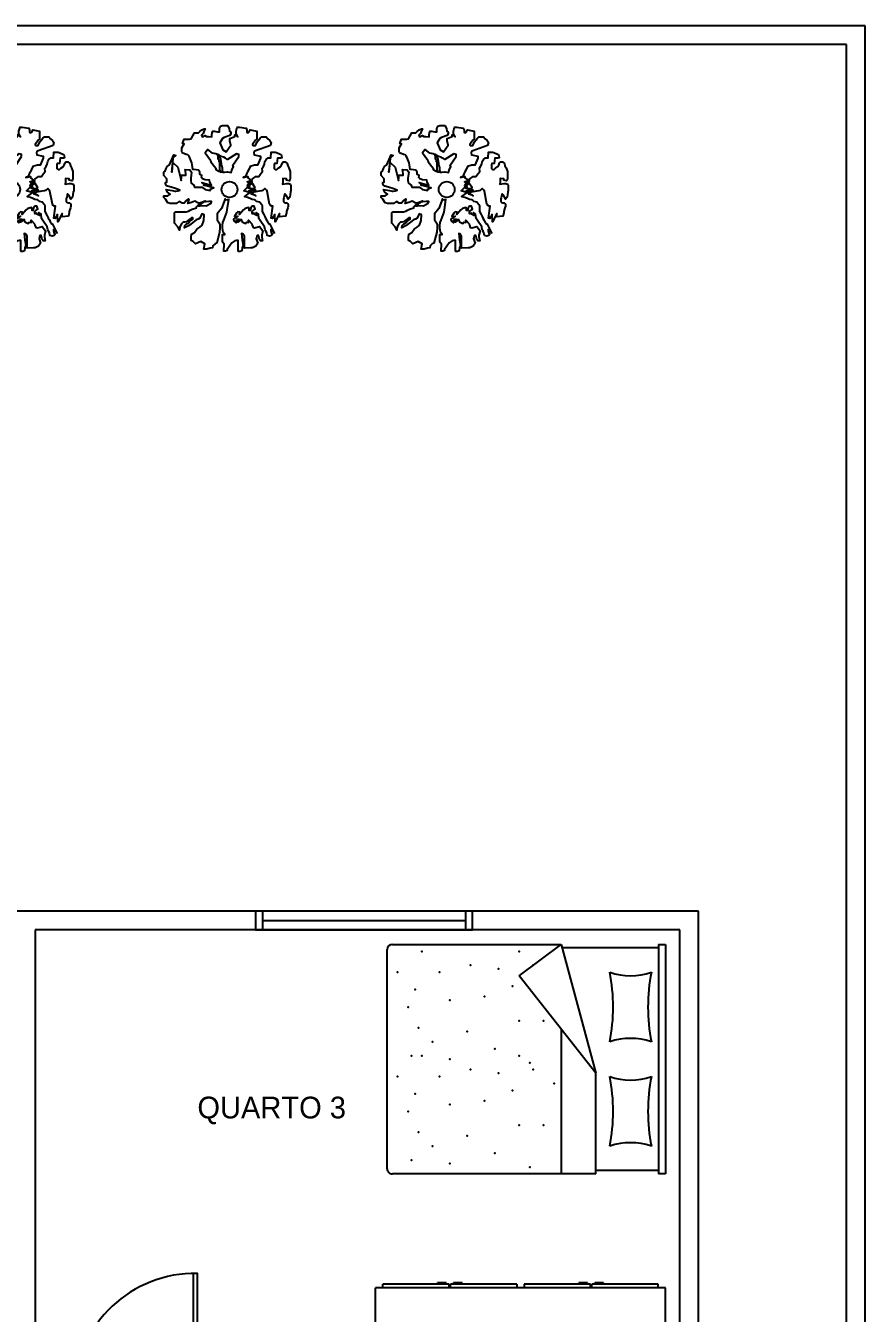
# Model space of a CAD drawing. Header units: millimetres. Extents: x 10 to 172, y 10 to 32.
# Drawn here: x 46.7 to 52.5, y 23.11 to 32 of the extents above; entities that cross this region are included whole.
import ezdxf

# ---------------------------------------------------------------- set-up
doc = ezdxf.new("R2010")
doc.units = ezdxf.units.MM
for name, color, linetype in [('Janelas e Portas', 6, 'Continuous'), ('Moveis e Auto.', 4, 'Continuous'), ('Paredes', 7, 'Continuous'), ('Plantas', 109, 'Continuous'), ('Terreno', 1, 'Continuous'), ('Texto', 7, 'Continuous')]:
    doc.layers.add(name, color=color, linetype=linetype)
doc.styles.add('texto', font='')
doc.styles.get('texto').set_extended_font_data('Century Gothic')

# ---------------------------------------------------------------- blocks, each defined once
blk = doc.blocks.new('cama_cas_6')
for p, q in [((-0.792, -0.048), (-0.792, 0)), ((-0.792, 0), (0.792, 0)), ((-0.792, -0.048), (0.792, -0.048)), ((-0.768, -0.048), (-0.768, -0.7135)), ((0.768, -0.048), (0.768, -0.48)), ((0.792, 0), (0.792, -0.048)), ((-0.792, -0.72), (0.096, -0.48)), ((0.096, -0.48), (-0.576, -1.008)), ((0.792, -0.48), (0.096, -0.48)), ((0.792, -0.48), (0.792, -1.884)), ((-0.576, -1.008), (-0.792, -0.72)), ((-0.792, -1.884), (-0.792, -0.72)), ((-0.2095, -0.72), (0.792, -0.72)), ((0.756, -1.92), (-0.756, -1.92))]:
    blk.add_line(p, q)
for centre, radius, start, end in [((-0.36, 1.092), 1.212, 258.57881, 281.42119), ((-1.02, -0.24), 0.444, 341.07536, 18.92464), ((0.3, -0.24), 0.444, 161.07536, 198.92464), ((-0.3, -0.24), 0.444, 341.07536, 18.92464), ((0.36, 1.092), 1.212, 258.57881, 281.42119), ((1.02, -0.24), 0.444, 161.07536, 198.92464), ((-0.36, -1.572), 1.212, 78.57881, 101.42119), ((0.36, -1.572), 1.212, 78.57881, 101.42119), ((-0.756, -1.884), 0.036, 180, 270), ((0.756, -1.884), 0.036, 270, 0)]:
    blk.add_arc(centre, radius, start, end)
for p in [(0.168, -0.768), (-0.264, -0.84), (-0.264, -0.84), (0.456, -0.84), (-0.648, -0.912), (-0.648, -0.912), (0.024, -0.936), (0.072, -0.912), (0.744, -0.936), (-0.744, -1.008), (-0.504, -1.056), (-0.264, -1.008), (-0.024, -1.008), (0.216, -1.056), (0.456, -1.008), (-0.624, -1.152), (0.096, -1.152), (-0.072, -1.176), (0.648, -1.176), (-0.432, -1.248), (0.288, -1.248), (-0.648, -1.344), (-0.192, -1.368), (0.072, -1.344), (0.528, -1.368), (-0.408, -1.488), (0, -1.488), (0.312, -1.488), (0.72, -1.488), (-0.6, -1.56), (0.12, -1.56), (-0.744, -1.68), (-0.12, -1.608), (-0.024, -1.68), (0.6, -1.608), (-0.48, -1.728), (-0.36, -1.776), (-0.216, -1.704), (-0.024, -1.752), (0.24, -1.728), (0.36, -1.776), (0.504, -1.704), (0.696, -1.752), (-0.6, -1.848), (0.12, -1.848)]:
    blk.add_point(p)
blk = doc.blocks.new('Armario')
for p, q in [((-0.0178, -0.0215), (-0.0178, -0.6215)), ((-0.0178, -0.0215), (1.9822, -0.0215)), ((1.9822, -0.0215), (1.9822, -0.6215)), ((-0.0178, -0.6215), (1.9822, -0.6215)), ((0.0322, -0.6215), (0.0322, -0.6465)), ((0.4897, -0.6215), (0.4897, -0.6465)), ((0.4997, -0.6215), (0.4997, -0.6465)), ((0.9572, -0.6465), (0.9572, -0.6215)), ((1.0072, -0.6465), (1.0072, -0.6215)), ((1.4647, -0.6215), (1.4647, -0.6465)), ((1.4747, -0.6215), (1.4747, -0.6465)), ((1.9322, -0.6215), (1.9322, -0.6465)), ((0.0322, -0.6465), (0.4897, -0.6465)), ((0.4097, -0.6465), (0.4097, -0.6565)), ((0.4097, -0.6565), (0.4697, -0.6565)), ((0.4697, -0.6465), (0.4697, -0.6565)), ((0.4997, -0.6465), (0.9572, -0.6465)), ((0.5197, -0.6465), (0.5197, -0.6565)), ((0.5197, -0.6565), (0.5797, -0.6565)), ((0.5797, -0.6465), (0.5797, -0.6565)), ((1.0072, -0.6465), (1.4647, -0.6465)), ((1.3847, -0.6465), (1.3847, -0.6565)), ((1.3847, -0.6565), (1.4447, -0.6565)), ((1.4447, -0.6465), (1.4447, -0.6565)), ((1.4747, -0.6465), (1.9322, -0.6465)), ((1.4947, -0.6465), (1.4947, -0.6565)), ((1.4947, -0.6565), (1.5547, -0.6565)), ((1.5547, -0.6465), (1.5547, -0.6565))]:
    blk.add_line(p, q)
blk = doc.blocks.new('Veget_70')
at = {"color": 74}
for points in [[(0.3034, -0.2956), (0.2949, -0.2842), (0.2892, -0.2728), (0.2778, -0.27), (0.2778, -0.2757), (0.2835, -0.2956), (0.2892, -0.3013), (0.2835, -0.3098), (0.2692, -0.3155), (0.2524, -0.3093), (0.2495, -0.2922), (0.2438, -0.2808), (0.2381, -0.2723), (0.235, -0.25), (0.2037, -0.2073), (0.1951, -0.1931), (0.192, -0.1641), (0.1778, -0.1527), (0.1778, -0.1584), (0.1806, -0.1726), (0.1806, -0.1726), (0.1635, -0.1641), (0.1635, -0.1555), (0.1524, -0.1618), (0.1495, -0.1532), (0.1495, -0.1447), (0.1552, -0.139), (0.1695, -0.1276), (0.1638, -0.1077), (0.1581, -0.1077), (0.1495, -0.1077), (0.141, -0.1191), (0.1381, -0.1333), (0.1381, -0.139), (0.1296, -0.139), (0.1296, -0.1276), (0.1267, -0.1162), (0.1011, -0.1247), (0.0897, -0.1333), (0.0612, -0.1646), (0.064, -0.1504), (0.0498, -0.1475), (0.0412, -0.1561), (0.027, -0.1788), (0.0512, -0.1778), (0.0198, -0.1978), (0.0227, -0.2092), (0.0284, -0.2149), (0.0398, -0.2234), (0.0426, -0.1978), (0.054, -0.1978), (0.0597, -0.1978), (0.0768, -0.2006), (0.0498, -0.2187), (0.0498, -0.2073), (0.0555, -0.2045), (0.0726, -0.2016), (0.0801, -0.2172), (0.0886, -0.22), (0.1029, -0.2286), (0.1096, -0.2187), (0.1239, -0.2216), (0.1239, -0.2045), (0.1467, -0.2301), (0.1495, -0.2386), (0.1552, -0.2557), (0.1666, -0.2586), (0.2006, -0.2488), (0.2223, -0.2785), (0.2151, -0.307), (0.2151, -0.3184), (0.2179, -0.3383), (0.2208, -0.3468), (0.2065, -0.3468), (0.2008, -0.3383), (0.1923, -0.3098), (0.1837, -0.3098), (0.178, -0.3326), (0.1894, -0.3639), (0.1752, -0.3839), (0.1524, -0.3953), (0.141, -0.3953), (0.0954, -0.3981), (0.0954, -0.3639), (0.0954, -0.3497), (0.0954, -0.3383), (0.0954, -0.3155), (0.084, -0.2984), (0.0754, -0.2956), (0.0811, -0.3412), (0.0868, -0.3782), (0.0811, -0.3953), (0.0783, -0.4152), (0.0669, -0.4209), (0.0555, -0.4209), (0.0526, -0.418), (0.0526, -0.4066), (0.0526, -0.3924), (0.0526, -0.3782), (0.0526, -0.3525), (0.0526, -0.344), (0.0412, -0.344), (0.0298, -0.3468), (0.0099, -0.3611), (-0.0227, -0.406), (-0.0227, -0.4146), (-0.0341, -0.4174), (-0.0455, -0.4174), (-0.0443, -0.3696), (-0.05, -0.3611), (-0.0557, -0.3497), (-0.0557, -0.3355), (-0.0557, -0.3155), (-0.0557, -0.3041), (-0.0471, -0.3041), (-0.0386, -0.3041), (-0.05, -0.2871), (-0.0528, -0.2728), (-0.0557, -0.2557), (-0.0557, -0.2415), (-0.0528, -0.2216), (-0.0471, -0.2045), (-0.0257, -0.15), (-0.0228, -0.1329), (-0.0128, -0.063), (-0.0343, -0.0662), (-0.0371, -0.0577), (-0.0614, -0.1247), (-0.0931, -0.16), (-0.0931, -0.1828), (-0.0931, -0.2027), (-0.0728, -0.2301), (-0.0728, -0.2586), (-0.0756, -0.2871), (-0.0956, -0.3639), (-0.107, -0.3668), (-0.1212, -0.381), (-0.1241, -0.3953), (-0.1412, -0.3981), (-0.1639, -0.4038), (-0.1839, -0.4038), (-0.1771, -0.368), (-0.2056, -0.3509), (-0.2409, -0.3668), (-0.258, -0.3525), (-0.2722, -0.344), (-0.2722, -0.3241), (-0.2694, -0.3013), (-0.2494, -0.2899), (-0.2323, -0.2671), (-0.2124, -0.2529), (-0.1953, -0.2386), (-0.1839, -0.2073), (-0.181, -0.1675), (-0.1981, -0.1618), (-0.2124, -0.1902), (-0.2238, -0.1988), (-0.238, -0.2016), (-0.2865, -0.2415), (-0.3178, -0.2586), (-0.315, -0.2415), (-0.3036, -0.2301), (-0.2865, -0.2216), (-0.2836, -0.213), (-0.2608, -0.1988), (-0.2608, -0.1874), (-0.2694, -0.1874), (-0.3064, -0.2159), (-0.3178, -0.2187), (-0.3264, -0.2187), (-0.3378, -0.2301), (-0.3492, -0.25), (-0.352, -0.2728), (-0.3634, -0.25), (-0.3862, -0.2244), (-0.3862, -0.2045), (-0.3862, -0.1703), (-0.3862, -0.1532), (-0.3777, -0.1475), (-0.3378, -0.1475), (-0.3207, -0.1475), (-0.3064, -0.1475), (-0.2893, -0.1418), (-0.2779, -0.1361), (-0.2637, -0.1276), (-0.2352, -0.1191), (-0.2352, -0.1134), (-0.2238, -0.102), (-0.2124, -0.0934), (-0.2038, -0.082), (-0.181, -0.0735), (-0.1753, -0.0706), (-0.223, -0.1066), (-0.2088, -0.1066), (-0.2002, -0.1037), (-0.1689, -0.1066), (-0.1347, -0.0867), (-0.1318, -0.0753), (-0.1489, -0.0753), (-0.1746, -0.0781), (-0.2202, -0.0867), (-0.2466, -0.0735), (-0.2694, -0.082), (-0.295, -0.0906), (-0.2865, -0.0621), (-0.2893, -0.0564), (-0.3064, -0.0678), (-0.3093, -0.0735), (-0.3207, -0.0877), (-0.3349, -0.0877), (-0.3549, -0.0763), (-0.3748, -0.0906), (-0.3891, -0.0906), (-0.3948, -0.0906), (-0.4062, -0.0906), (-0.4176, -0.0906), (-0.4318, -0.0849), (-0.4489, -0.0593), (-0.4603, -0.0479), (-0.4603, -0.0393), (-0.4603, -0.0365), (-0.4318, -0.0365), (-0.4176, -0.0251), (-0.4347, -0.0108), (-0.4432, 0.0062), (-0.4033, 0.0005), (-0.3834, -0.0052), (-0.3777, -0.0052), (-0.3634, -0.0023), (-0.3492, 0.0034), (-0.3606, 0.0062), (-0.3805, 0.0148), (-0.409, 0.0233), (-0.4347, 0.029), (-0.4432, 0.0376), (-0.4489, 0.0461), (-0.4489, 0.0546), (-0.4404, 0.0575), (-0.4404, 0.0803), (-0.4603, 0.103), (-0.4603, 0.1258), (-0.4518, 0.1344), (-0.4432, 0.1515), (-0.4375, 0.1657), (-0.4204, 0.1771), (-0.3922, 0.2466), (-0.3779, 0.2409), (-0.3979, 0.2238), (-0.4062, 0.1258), (-0.3979, 0.1925), (-0.3637, 0.1612), (-0.3406, 0.0689), (-0.3378, 0.0888), (-0.3406, 0.1059), (-0.3292, 0.1059), (-0.3093, 0.1059), (-0.3093, 0.1173), (-0.3121, 0.1458), (-0.2808, 0.1429), (-0.2694, 0.1258), (-0.2751, 0.086), (-0.2751, 0.0689), (-0.2722, 0.0518), (-0.2523, 0.0376), (-0.2494, 0.0233), (-0.238, 0.0233), (-0.197, 0.0233), (-0.1742, 0.0062), (-0.14, 0.0005), (-0.1401, 0.0062), (-0.123, 0.0176), (-0.1144, 0.0176), (-0.1869, 0.0359), (-0.1784, 0.0359), (-0.1983, 0.0559), (-0.1344, 0.0376), (-0.1314, 0.0376), (-0.1428, 0.0575), (-0.1457, 0.0717), (-0.1742, 0.0746), (-0.1941, 0.0803), (-0.1998, 0.0888), (-0.1981, 0.103), (-0.2124, 0.1116), (-0.2124, 0.1258), (-0.2209, 0.1401), (-0.2523, 0.1458), (-0.2608, 0.1458), (-0.2637, 0.1771), (-0.2665, 0.1913), (-0.2808, 0.2255), (-0.2865, 0.2369), (-0.295, 0.2454), (-0.3064, 0.2483), (-0.3336, 0.2612), (-0.3364, 0.2698), (-0.3364, 0.284), (-0.3364, 0.2954), (-0.3207, 0.3223), (-0.3321, 0.3251), (-0.3235, 0.3422), (-0.3207, 0.3536), (-0.2836, 0.3536), (-0.2722, 0.3565), (-0.2494, 0.3992), (-0.2209, 0.3992), (-0.2124, 0.4077), (-0.1981, 0.4191), (-0.181, 0.4248), (-0.1753, 0.4248), (-0.1839, 0.4077), (-0.1896, 0.3935), (-0.201, 0.3821), (-0.1924, 0.3707), (-0.1782, 0.3793), (-0.1668, 0.3736), (-0.1525, 0.3736), (-0.1298, 0.3707), (-0.1298, 0.3821), (-0.1269, 0.3992), (-0.1212, 0.4106), (-0.1098, 0.4106), (-0.1013, 0.4077), (-0.0899, 0.4049), (-0.0756, 0.4049), (-0.0756, 0.4163), (-0.0756, 0.4248), (-0.0728, 0.4362), (-0.0699, 0.4447), (-0.0557, 0.4476), (-0.0443, 0.4476), (-0.0215, 0.4476), (-0.0101, 0.4277), (-0.0072, 0.4106), (0.0013, 0.402), (0.0013, 0.3906), (-0.0044, 0.3793), (-0.0443, 0.365), (-0.0557, 0.3593), (-0.0728, 0.328), (-0.0528, 0.2814), (-0.03, 0.2672), (0.0013, 0.3134), (-0.0044, 0.3419), (-0.0044, 0.3589), (0.0184, 0.3675), (0.0298, 0.3732), (0.0298, 0.3846), (0.0498, 0.3707), (0.0384, 0.3935), (0.0384, 0.4106), (0.0469, 0.4362), (0.0612, 0.4362), (0.1068, 0.4305), (0.1125, 0.4163), (0.1125, 0.4077), (0.1125, 0.402), (0.121, 0.3992), (0.1296, 0.4049), (0.1353, 0.4191), (0.1809, 0.4106), (0.1809, 0.3963), (0.1809, 0.365), (0.1809, 0.3536), (0.1723, 0.3479), (0.1524, 0.3166), (0.1552, 0.3109), (0.1723, 0.3109), (0.1837, 0.3365), (0.1951, 0.3508), (0.2037, 0.3622), (0.2151, 0.3707), (0.2464, 0.3707), (0.2578, 0.3565), (0.2721, 0.3451), (0.2806, 0.3308), (0.2749, 0.3109), (0.1723, 0.2739), (0.1638, 0.2682), (0.1609, 0.2597), (0.1638, 0.2454), (0.2065, 0.2369), (0.2065, 0.2226), (0.1866, 0.1742), (0.1666, 0.1742), (0.1353, 0.1657), (0.1239, 0.1401), (0.1182, 0.1287), (0.1125, 0.1201), (0.1039, 0.0974), (0.0868, 0.0888), (0.1183, 0.0967), (0.1183, 0.0882), (0.1501, 0.0657), (0.1415, 0.0628), (0.1684, 0.0207), (0.1472, 0.0486), (0.1155, 0.0597), (0.1269, 0.0654), (0.1383, 0.0683), (0.1153, 0.0319), (0.1267, 0.0319), (0.141, 0.0433), (0.1438, 0.0603), (0.1495, 0.0774), (0.1752, 0.0974), (0.1944, 0.097), (0.2087, 0.1169), (0.2201, 0.1311), (0.2179, 0.1543), (0.2265, 0.1657), (0.235, 0.1828), (0.2379, 0.1999), (0.2464, 0.2141), (0.2607, 0.2255), (0.2778, 0.2255), (0.2806, 0.2654), (0.2977, 0.2654), (0.3091, 0.2654), (0.3177, 0.2625), (0.3433, 0.2511), (0.349, 0.2483), (0.3519, 0.2397), (0.3547, 0.2255), (0.3462, 0.2226), (0.3319, 0.2226), (0.3234, 0.2226), (0.3205, 0.1856), (0.3034, 0.1856), (0.3006, 0.1771), (0.3006, 0.1572), (0.3006, 0.1515), (0.3091, 0.1458), (0.3148, 0.1458), (0.3205, 0.1458), (0.3291, 0.1543), (0.3462, 0.1657), (0.3519, 0.1742), (0.3576, 0.1913), (0.3633, 0.197), (0.3775, 0.197), (0.3918, 0.1856), (0.3946, 0.1714), (0.4032, 0.1572), (0.4117, 0.1315), (0.4117, 0.1173), (0.4117, 0.0974), (0.4117, 0.0831), (0.4089, 0.0717), (0.406, 0.066), (0.3861, 0.0717), (0.3861, 0.0803), (0.3618, 0.082), (0.3618, 0.0564), (0.3589, 0.045), (0.3889, 0.0489), (0.4003, 0.0489), (0.4146, 0.0433), (0.4174, 0.0319), (0.4174, 0.0148), (0.4174, 0.0005), (0.4146, -0.0108), (0.4117, -0.0279), (0.4089, -0.045), (0.3975, -0.0593), (0.3861, -0.0336), (0.3747, -0.0222), (0.3718, -0.0308), (0.369, -0.0507), (0.3661, -0.0564), (0.3661, -0.0735), (0.3718, -0.082), (0.3804, -0.0849), (0.3861, -0.0849), (0.3975, -0.0934), (0.3975, -0.1077), (0.3946, -0.1191), (0.3861, -0.1447), (0.3861, -0.1532), (0.3804, -0.176), (0.3376, -0.1817), (0.3376, -0.1589), (0.3081, -0.217), (0.3081, -0.2085), (0.3053, -0.1743), (0.3053, -0.1658), (0.2891, -0.1942), (0.2805, -0.1913), (0.2929, -0.1076), (0.2844, -0.1076), (0.273, -0.1019), (0.2701, -0.0934), (0.2521, -0.0052), (0.2493, 0.0034), (0.2379, 0.0148), (0.2236, 0.0005), (0.2151, -0.0023), (0.198, -0.0052), (0.1609, -0.0108), (0.1495, -0.0137), (0.141, -0.0165), (0.1324, -0.0165), (0.1153, -0.008), (0.0925, -0.0023), (0.1354, 0.0426), (0.1297, 0.0341), (0.1326, 0.017), (0.1183, 0.0199), (0.177, -0.0078), (0.1713, 0.0036), (0.157, 0.0122), (0.1399, 0.0122), (0.1399, 0.0122), (0.1399, -0.0049), (0.1428, -0.022), (0.1684, -0.0306), (0.1741, -0.0362), (0.1269, -0.0029), (0.1411, -0.0029), (0.1468, -0.0029), (0.0954, -0.0422), (0.1182, -0.045), (0.1353, -0.0536), (0.1495, -0.0593), (0.1638, -0.0621), (0.1723, -0.0678), (0.178, -0.0735), (0.2008, -0.0792), (0.2151, -0.0963), (0.2179, -0.1048), (0.2179, -0.1191), (0.2179, -0.1276), (0.2179, -0.1418), (0.2208, -0.1504), (0.2293, -0.1646), (0.2379, -0.1788), (0.2407, -0.1902), (0.2493, -0.2016), (0.2521, -0.2102), (0.255, -0.2159), (0.2607, -0.2244), (0.2721, -0.2329)], [(0.0579, 0.2351), (0.0579, 0.2494), (0.0408, 0.2522), (-0.0215, 0.2141), (-0.0357, 0.2226), (-0.0471, 0.2312), (-0.0642, 0.234), (-0.0842, 0.2454), (-0.1013, 0.254), (-0.1241, 0.2568), (-0.1558, 0.2822), (-0.1757, 0.2594), (-0.1383, 0.2084), (-0.1355, 0.197), (-0.1013, 0.1543), (-0.1013, 0.1458), (-0.0813, 0.1344), (-0.0699, 0.1287), (-0.0528, 0.1258), (-0.0414, 0.1258), (-0.0215, 0.1287), (0.0055, 0.1239), (0.0112, 0.1467), (0.0198, 0.1638), (0.0169, 0.1752)]]:
    blk.add_lwpolyline(points, close=True, dxfattribs=at)
at = {"color": 47}
for points in [[(-0.05, 0.1258), (-0.0557, 0.1372), (-0.0557, 0.1543), (-0.0585, 0.1657), (-0.0614, 0.1771), (-0.0614, 0.1885), (-0.0642, 0.2027), (-0.0671, 0.2169), (-0.0756, 0.2283), (-0.0785, 0.2369), (-0.087, 0.254)], [(-0.0671, 0.1344), (-0.0728, 0.1401), (-0.0728, 0.1486), (-0.0728, 0.1628), (-0.0728, 0.1714), (-0.0728, 0.1885), (-0.0728, 0.2027), (-0.0785, 0.197), (-0.0785, 0.2084), (-0.0842, 0.2169), (-0.0842, 0.2312), (-0.087, 0.2454)]]:
    blk.add_lwpolyline(points, dxfattribs=at)
blk.add_circle((-0.0075, 0.0071), 0.0546, dxfattribs=at)

msp = doc.modelspace()

# ---------------------------------------------------------------- linework, layer by layer
at = {"layer": 'Janelas e Portas'}
for p, q in [((49.79, 25.89), (48.29, 25.89)), ((48.29, 25.89), (48.29, 25.76)), ((48.34, 25.89), (48.34, 25.76)), ((49.74, 25.89), (49.74, 25.76)), ((49.79, 25.76), (49.79, 25.89)), ((48.34, 25.825), (49.74, 25.825)), ((48.29, 25.76), (49.79, 25.76))]:
    msp.add_line(p, q, dxfattribs=at)
msp.add_lwpolyline([(47.89, 22.59), (47.89, 23.39), (47.86, 23.39), (47.86, 22.59)], close=True, dxfattribs=at)
msp.add_arc((47.875, 22.5544), 0.8358, 88.97161, 177.55698, dxfattribs=at)
at = {"layer": 'Paredes'}
for p, q in [((51.35, 25.89), (44.43, 25.89)), ((51.35, 14.99), (51.35, 25.89)), ((51.22, 25.76), (46.77, 25.76)), ((46.77, 25.76), (46.77, 22.59)), ((51.22, 22.59), (51.22, 25.76))]:
    msp.add_line(p, q, dxfattribs=at)
at = {"layer": 'Terreno'}
for p, q in [((52.5, 32), (40, 32)), ((52.5, 10), (52.5, 32)), ((52.37, 31.87), (43.36, 31.87)), ((52.37, 10.13), (52.37, 31.87))]:
    msp.add_line(p, q, dxfattribs=at)

# ---------------------------------------------------------------- block references
at = {"layer": 'Moveis e Auto.'}
for name, p, rotation in [('cama_cas_6', (51.12, 24.868), 270), ('Armario', (51.1022, 22.6686), 180)]:
    msp.add_blockref(name, p, dxfattribs=dict(at, rotation=rotation))
at = {"layer": 'Plantas'}
for p in [(46.6186, 30.8629), (48.1186, 30.8629), (49.6186, 30.8629)]:
    msp.add_blockref('Veget_70', p, dxfattribs=at)

# ---------------------------------------------------------------- texts
at = {"layer": 'Texto', "insert": (47.89, 24.6095), "char_height": 0.15, "attachment_point": 1, "style": 'texto'}
msp.add_mtext_dynamic_manual_height_columns('QUARTO 3', width=1.402724, gutter_width=0.75, heights=[0], dxfattribs=at)

doc.saveas('drawing.dxf')
